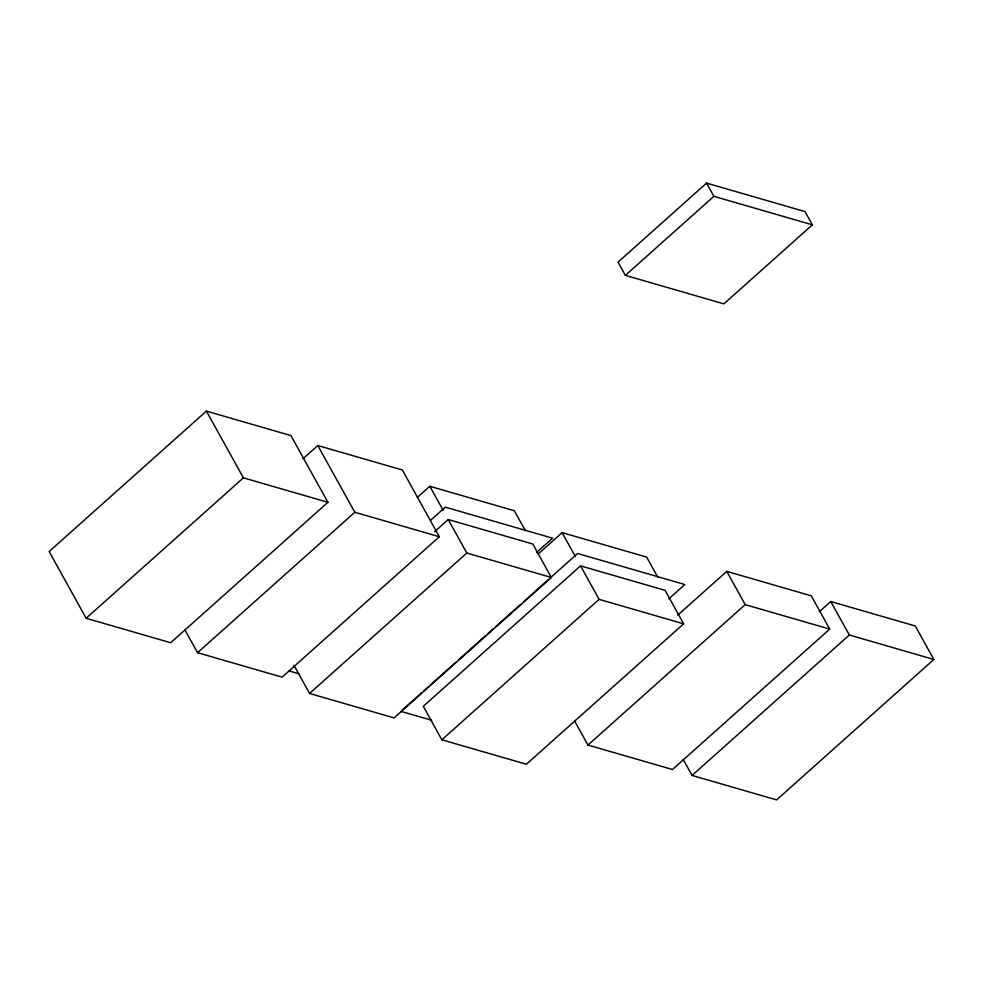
<?xml version="1.0" encoding="UTF-8"?>
<svg xmlns="http://www.w3.org/2000/svg" width="983" height="983" viewBox="0 0 983 983"><rect width="100%" height="100%" fill="white"/><g stroke="black" fill="none" stroke-linecap="round" stroke-linejoin="round"><path stroke-width="1.47" d="M206.393 411.103L49.15 551.537L86.148 618.27L170.673 642.735L327.917 502.301L290.931 435.567L206.393 411.103L243.391 477.849L327.917 502.301M86.148 618.27L243.391 477.849M302.997 458.754L317.804 445.532L402.342 469.985L439.327 536.73L282.084 677.152L197.558 652.687L184.976 630.005M706.556 183.096L618.049 262.142L625.385 275.363L723.881 303.87L812.388 224.837L805.052 211.603L706.556 183.096L713.879 196.33L812.388 224.837M197.558 652.687L354.802 512.266L439.327 536.73M625.385 275.363L713.879 196.33M417.284 497.472L429.817 486.278L514.342 510.742L525.401 530.697M430.48 520.388L445.311 507.154L552.557 538.192L536.595 552.446M434.572 531.754L448.248 519.54L532.774 544.004L551.34 577.476L394.097 717.909L309.559 693.445L293.978 665.319M309.559 693.445L466.814 553.024L551.34 577.476M538.18 553.994L562.104 532.626L646.642 557.091L657.701 577.046M401.986 710.328L421.375 693.015M423.661 690.975L428.219 686.908M430.493 684.868L455.584 662.468M459.012 659.409L485.233 635.989M487.519 633.949L493.22 628.862M495.493 626.822L520.585 604.41M524 601.363L547.949 579.97M550.234 577.943L577.599 553.49L684.844 584.529L668.882 598.794M580.548 565.876L423.292 706.31L441.859 739.794L526.384 764.258L683.627 623.824L665.073 590.341L580.548 565.876L599.102 599.36L683.627 623.824M441.859 739.794L599.102 599.36M677.766 615.137L726.769 571.381L811.294 595.833L829.726 629.095L672.483 769.517L587.957 745.065L574.674 721.117M587.957 745.065L745.2 604.631L829.726 629.095M819.367 611.709L830.758 601.522L915.296 625.987L933.85 659.47L776.607 799.904L692.069 775.44L683.16 759.367M692.069 775.44L849.324 635.006L933.85 659.47M289.125 670.959L299.41 673.933M400.843 711.348L431.697 720.269M830.758 601.522L849.324 635.006M726.769 571.381L745.2 604.631M562.104 532.626L575.387 556.575M429.817 486.278L443.087 510.226M448.248 519.54L466.814 553.024M317.804 445.532L354.802 512.266"/></g></svg>
